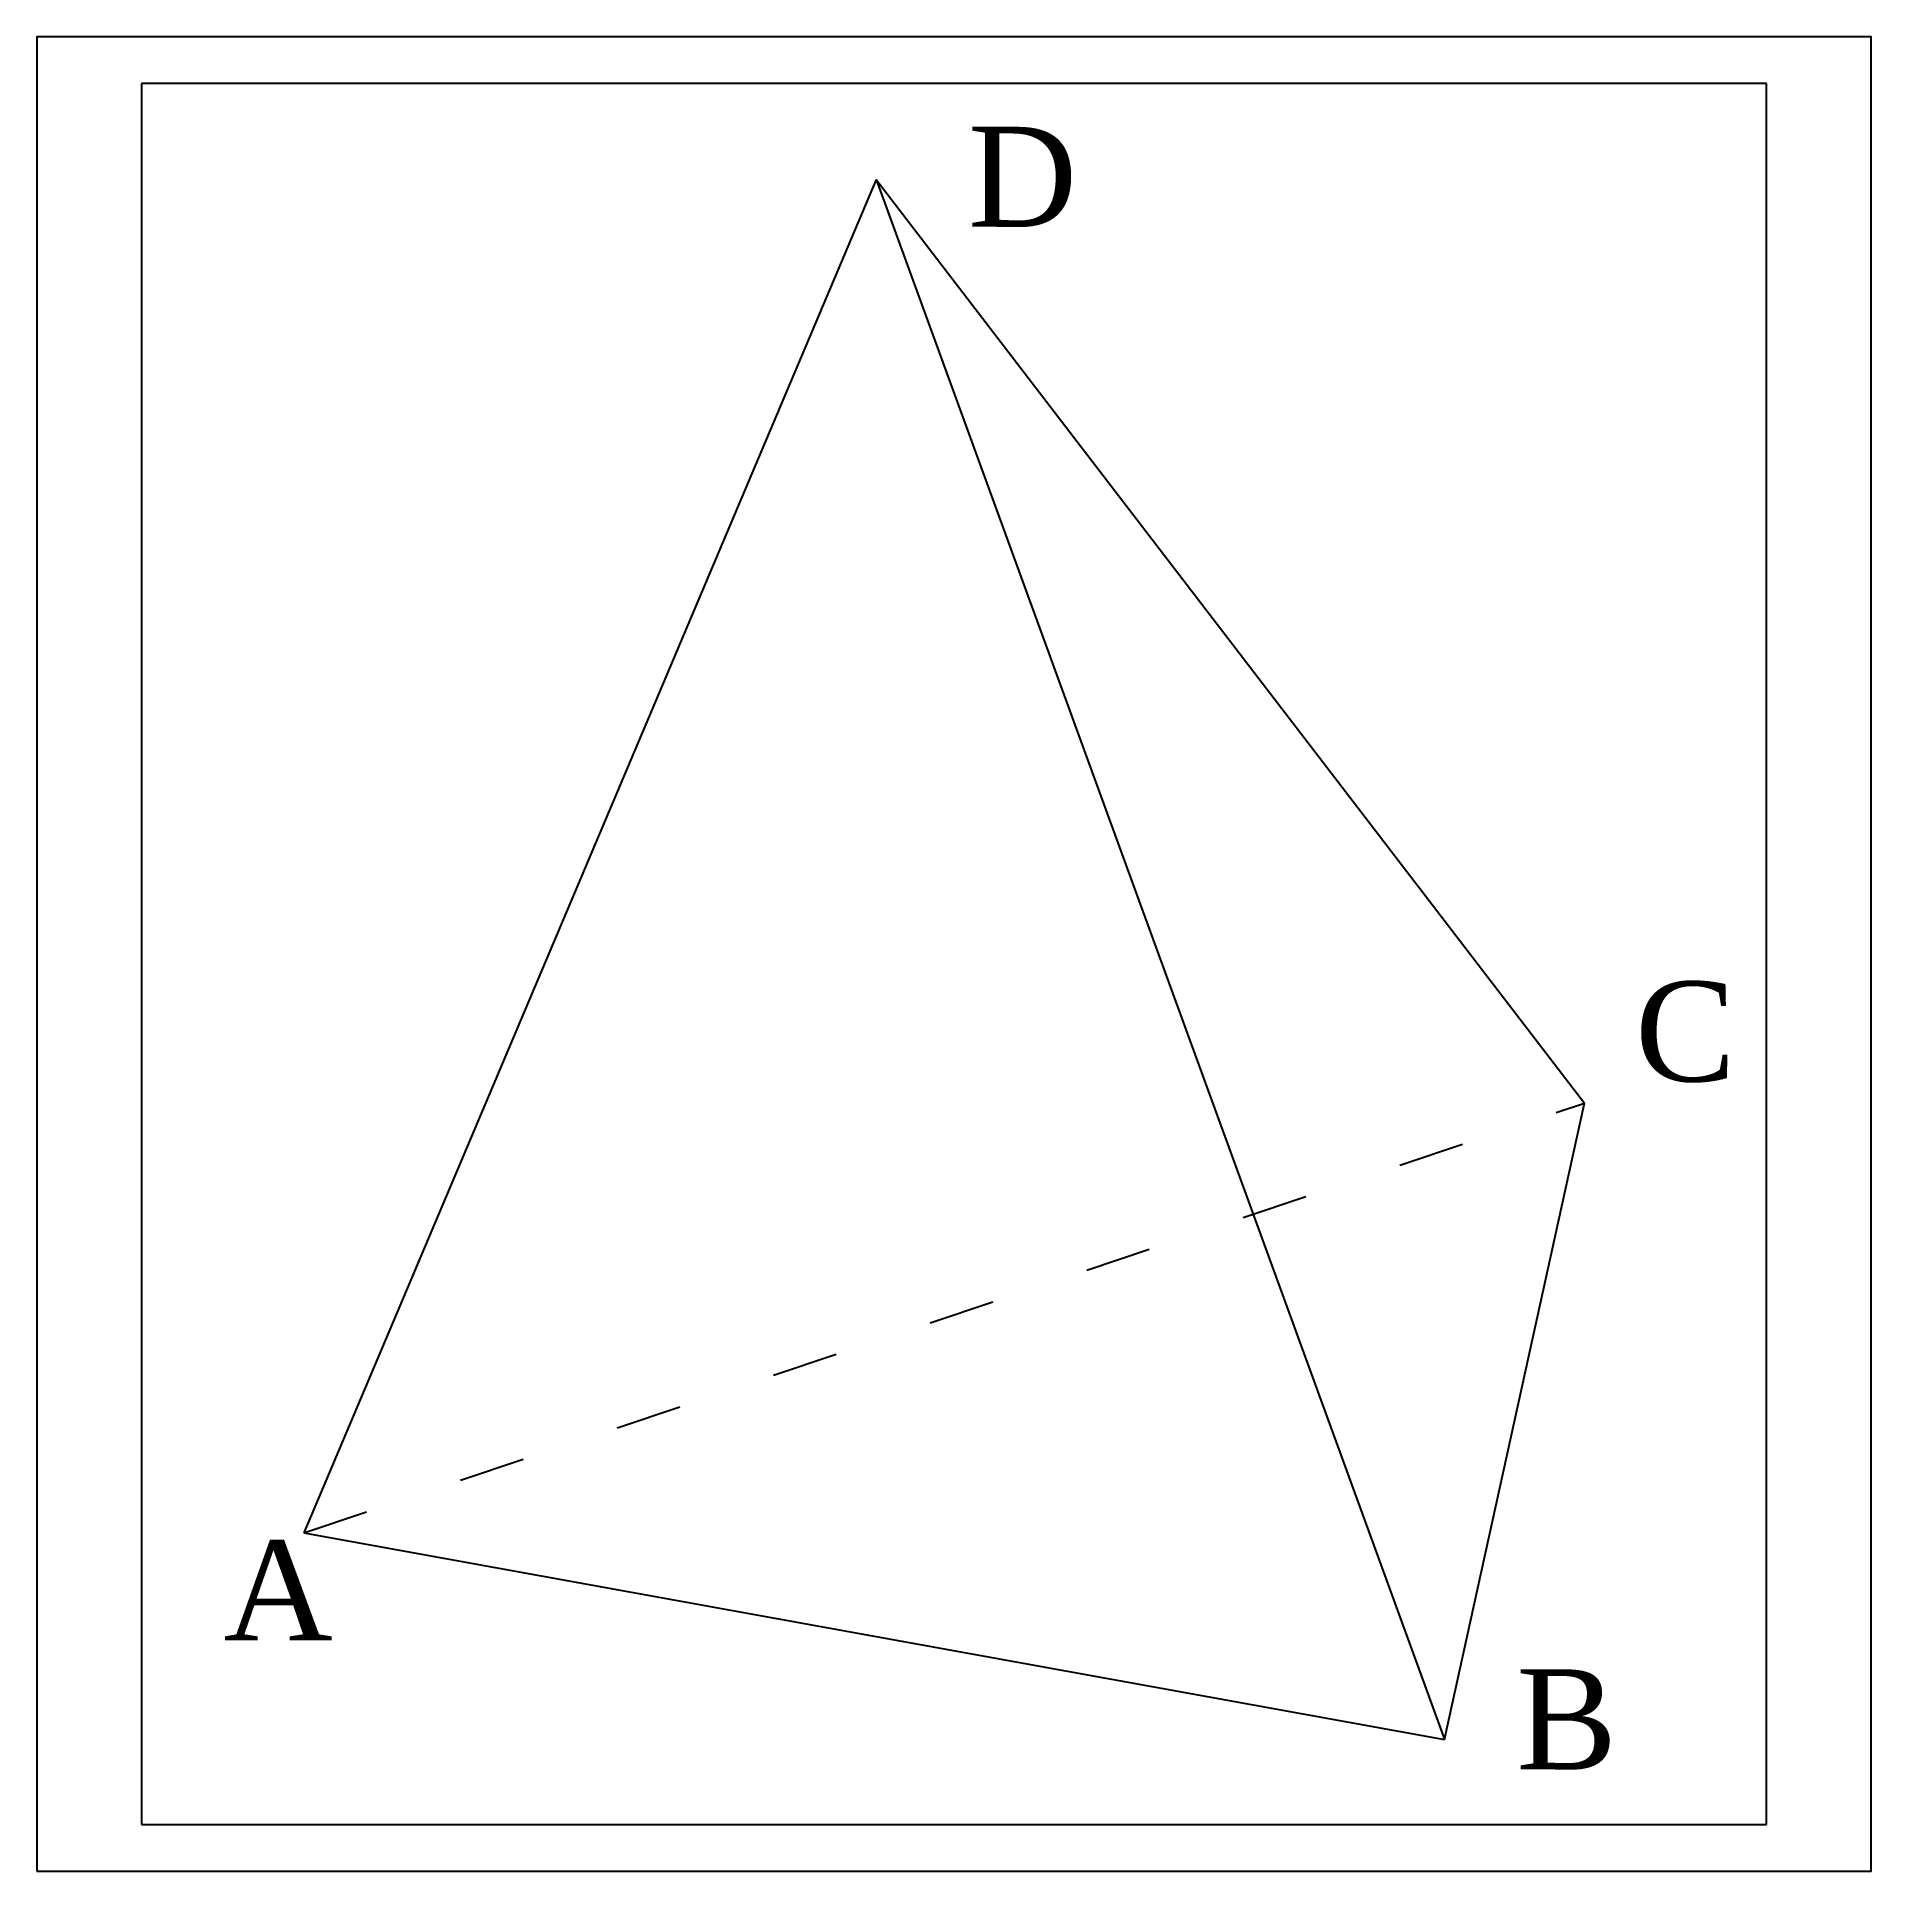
# Model space of a CAD drawing. Header units: millimetres. Extents: x 0 to 1000, y 0 to 1000.
import ezdxf

# ---------------------------------------------------------------- set-up
doc = ezdxf.new("R2010")
doc.units = ezdxf.units.MM
doc.linetypes.add('ACAD_ISO03W100', pattern=[30, 12, -18])
doc.layers.get('0').update_dxf_attribs({"color": 2})
doc.layers.add('1', color=1, linetype='Continuous')
doc.layers.add('3', color=7, linetype='Continuous')

msp = doc.modelspace()

# ---------------------------------------------------------------- linework, layer by layer
at = {"color": 2}
msp.add_lwpolyline([(0, 0), (1000, 0), (1000, 1000), (0, 1000)], close=True, dxfattribs=at)
at = {"layer": '1', "color": 1}
for p, q in [((57.1, 974.5), (57.1, 25.5)), ((942.9, 974.5), (57.1, 974.5)), ((942.9, 25.5), (942.9, 974.5)), ((57.1, 25.5), (942.9, 25.5))]:
    msp.add_line(p, q, dxfattribs=at)
at = {"layer": '3'}
for p, q in [((457.6, 922.1), (145.7, 184.5)), ((457.6, 922.1), (767.3, 71.8)), ((457.6, 922.1), (843.6, 418.7)), ((767.3, 71.8), (843.6, 418.7)), ((145.7, 184.5), (767.3, 71.8))]:
    msp.add_line(p, q, dxfattribs=at)
at = {"layer": '3', "linetype": 'ACAD_ISO03W100', "ltscale": 3}
msp.add_line((145.7, 184.5), (843.6, 418.7), dxfattribs=at)

# ---------------------------------------------------------------- texts
at = {"layer": '3', "char_height": 54.488, "attachment_point": 1}
for s, insert, width in [('{\\f@Batang|b0|i0|c0|p18;D}', (507.7, 950.9), 246.513), ('{\\f@Batang|b0|i0|c0|p18;C}', (871.2, 485.1), 63.782), ('{\\f@Batang|b0|i0|c0|p18;A}', (101.9, 180.4), 246.513), ('{\\f@Batang|b0|i0|c0|p18;B}', (806.5, 110.1), 92.497)]:
    msp.add_mtext(s, dxfattribs=dict(at, insert=insert, width=width))

doc.saveas('drawing.dxf')
